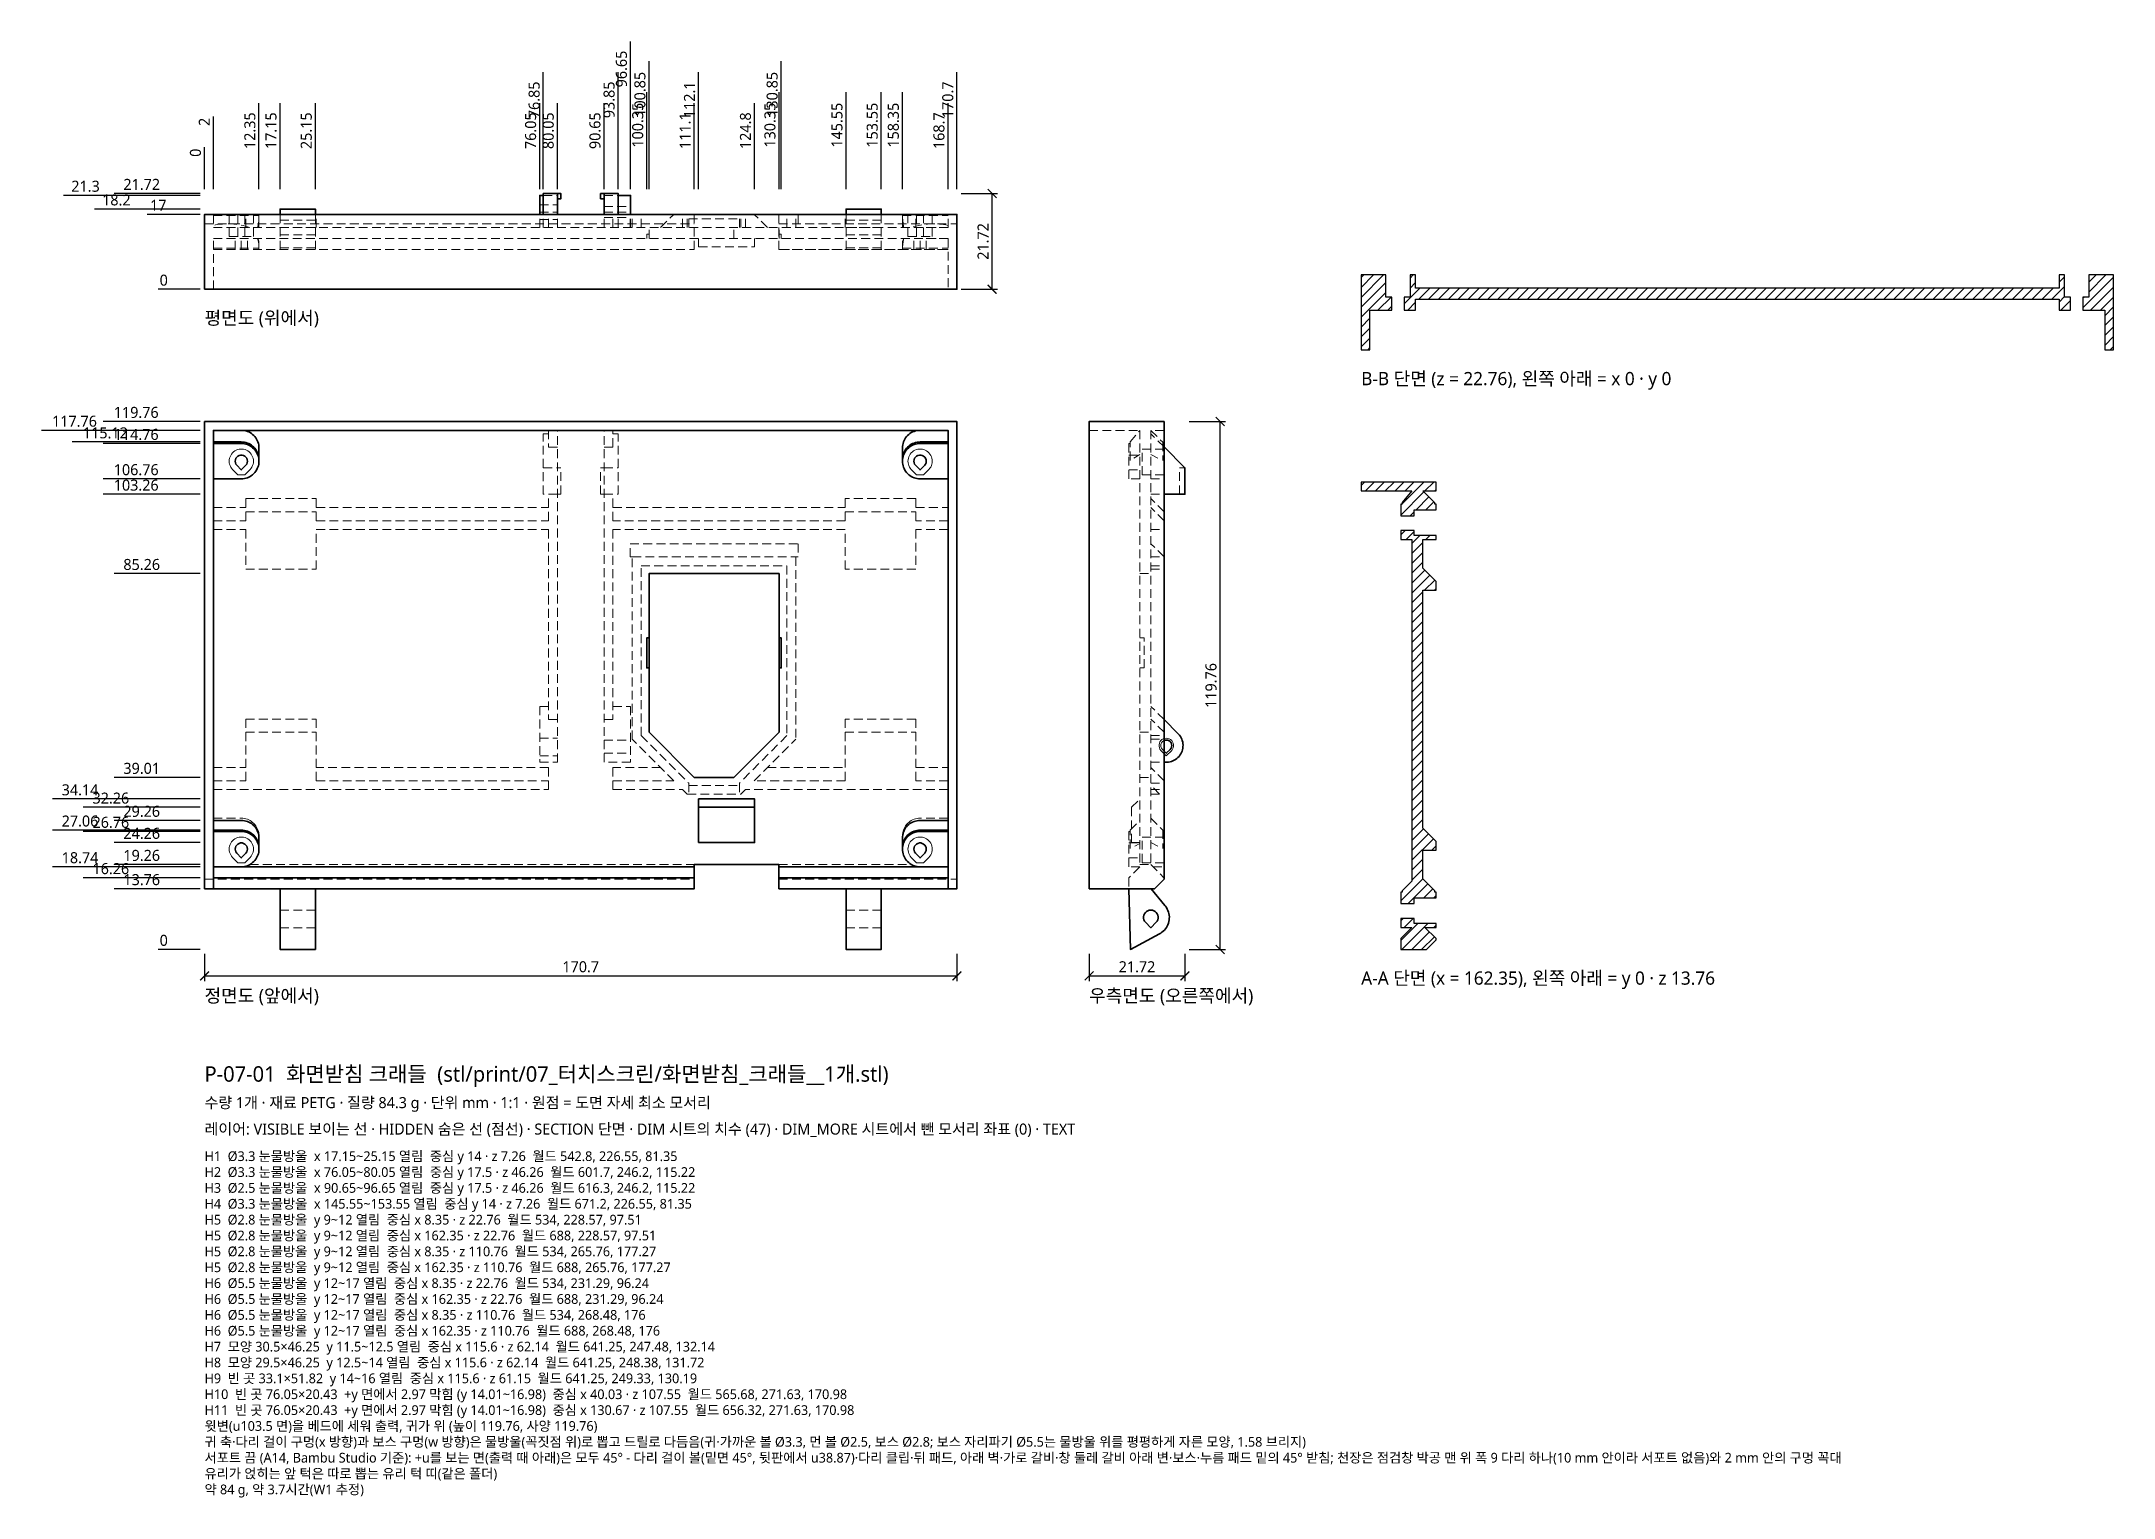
# Model space of a CAD drawing. Header units: millimetres. Extents: x -37 to 433, y -124 to 206.
import ezdxf

# ---------------------------------------------------------------- set-up
doc = ezdxf.new("R2010")
doc.units = ezdxf.units.MM
doc.linetypes.add('HIDDEN', pattern=[3, 2, -1])
for name, color, linetype, lineweight in [('DIM', 4, 'CONTINUOUS', 13), ('HIDDEN', 8, 'HIDDEN', 18), ('SECTION', 5, 'CONTINUOUS', 25), ('TEXT', 7, 'CONTINUOUS', 18), ('VISIBLE', 7, 'CONTINUOUS', 35)]:
    doc.layers.add(name, color=color, linetype=linetype, lineweight=lineweight)
doc.styles.add('KR', font='malgun.ttf')
doc.dimstyles.new('TOCCATA', dxfattribs={"dimtxt": 2.5, "dimasz": 2, "dimexe": 1.2, "dimexo": 1, "dimgap": 0.8, "dimtad": 1, "dimdsep": 46, "dimtxsty": 'KR', "dimblk": 'ARCHTICK', "dimcen": 2.5, "dimazin": 3, "dimtfac": 0.5, "dimtmove": 2, "dimatfit": 3})

# ---------------------------------------------------------------- blocks, each defined once
blk = doc.blocks.new('_ARCHTICK')
at = {"color": 0, "linetype": 'BYBLOCK', "const_width": 0.15}
blk.add_lwpolyline([(-0.5, -0.5), (0.5, 0.5)], dxfattribs=at)
blk = doc.blocks.new('*D15')
for p, q in [((96.65, 189.48), (96.65, 205.98)), ((96.65, 185.48), (96.65, 189.48)), ((96.65, 172.48), (96.65, 185.48))]:
    blk.add_line(p, q)
at = {"layer": 'Defpoints'}
for p in [(96.65, 193.48), (96.65, 171.48), (0, 149.76)]:
    blk.add_point(p, dxfattribs=at)
at = {"layer": 'DIM', "insert": (94.6, 199.73), "char_height": 2.5, "attachment_point": 5, "rotation": 90, "style": 'KR'}
blk.add_mtext('96.65', dxfattribs=at)
blk = doc.blocks.new('*D17')
for p, q in [((100.85, 182.48), (100.85, 201.48)), ((100.85, 178.48), (100.85, 182.48)), ((100.85, 172.48), (100.85, 178.48))]:
    blk.add_line(p, q)
at = {"layer": 'Defpoints'}
for p in [(100.85, 186.48), (100.85, 171.48), (0, 149.76)]:
    blk.add_point(p, dxfattribs=at)
at = {"layer": 'DIM', "insert": (98.8, 193.98), "char_height": 2.5, "attachment_point": 5, "rotation": 90, "style": 'KR'}
blk.add_mtext('100.85', dxfattribs=at)
blk = doc.blocks.new('*D19')
for p, q in [((112.1, 182.48), (112.1, 198.98)), ((112.1, 178.48), (112.1, 182.48)), ((112.1, 172.48), (112.1, 178.48))]:
    blk.add_line(p, q)
at = {"layer": 'Defpoints'}
for p in [(112.1, 186.48), (112.1, 171.48), (0, 149.76)]:
    blk.add_point(p, dxfattribs=at)
at = {"layer": 'DIM', "insert": (110.05, 192.73), "char_height": 2.5, "attachment_point": 5, "rotation": 90, "style": 'KR'}
blk.add_mtext('112.1', dxfattribs=at)
blk = doc.blocks.new('*D22')
for p, q in [((130.85, 182.48), (130.85, 201.48)), ((130.85, 178.48), (130.85, 182.48)), ((130.85, 172.48), (130.85, 178.48))]:
    blk.add_line(p, q)
at = {"layer": 'Defpoints'}
for p in [(130.85, 186.48), (130.85, 171.48), (0, 149.76)]:
    blk.add_point(p, dxfattribs=at)
at = {"layer": 'DIM', "insert": (128.8, 193.98), "char_height": 2.5, "attachment_point": 5, "rotation": 90, "style": 'KR'}
blk.add_mtext('130.85', dxfattribs=at)

msp = doc.modelspace()

# ---------------------------------------------------------------- hatches: boundary and pattern name
at = {"layer": 'SECTION'}
h = msp.add_hatch(dxfattribs=at)
h.set_pattern_fill('ANSI31', scale=0.5)
h.paths.add_polyline_path([(264.42, 145), (269.37, 145), (269.37, 148), (268.02, 148), (268.02, 153), (262.42, 153), (262.42, 136), (264.42, 136)])
h.paths.add_polyline_path([(274.77, 147.5), (420.77, 147.5), (420.77, 145), (423.37, 145), (423.37, 148), (422.02, 148), (422.02, 153), (420.77, 153), (420.77, 150), (274.77, 150), (274.77, 153), (273.52, 153), (273.52, 148), (272.17, 148), (272.17, 145), (274.77, 145)])
h.paths.add_polyline_path([(433.12, 153), (427.52, 153), (427.52, 148), (426.17, 148), (426.17, 145), (431.12, 145), (431.12, 136), (433.12, 136)])
h = msp.add_hatch(dxfattribs=at)
h.set_pattern_fill('ANSI31', scale=0.5)
h.paths.add_polyline_path([(274.42, 99.745), (279.42, 99.745), (279.42, 101), (279.12, 101), (279.12, 101.301), (276.43, 104), (279.42, 104), (279.42, 106), (262.42, 106), (262.42, 104), (273.912, 104), (271.72, 101.361), (271.72, 101), (271.42, 101), (271.42, 98.39), (274.42, 98.39)])
h.paths.add_polyline_path([(274.42, 11.745), (279.42, 11.745), (279.42, 13), (279.12, 13), (279.12, 13.3), (276.42, 16), (276.42, 22.5), (279.42, 22.5), (279.42, 24.5), (276.42, 27.49), (276.42, 81.5), (279.42, 81.5), (279.42, 83.5), (276.42, 86.49), (276.42, 93), (279.42, 93), (279.42, 93.9), (274.42, 93.9), (274.42, 95.02), (271.42, 95.02), (271.42, 93), (273.92, 93), (273.92, 15.5), (271.72, 13.3), (271.72, 13), (271.42, 13), (271.42, 10.39), (274.42, 10.39)])
h.paths.add_polyline_path([(279.42, 2.19), (279.42, 2.5), (279.4, 2.5), (276.9, 5), (279.42, 5), (279.42, 5.9), (274.42, 5.9), (274.42, 7.02), (271.42, 7.02), (271.42, 5), (273.92, 5), (273.92, 4.98), (271.44, 2.5), (271.42, 2.5), (271.42, 0), (277.23, 0)])

# ---------------------------------------------------------------- linework, layer by layer
at = {"layer": 'HIDDEN'}
for points in [[(76.845, 171.059), (80.05, 171.059)], [(90.65, 171.059), (93.847, 171.059)], [(0, 164.57), (111.1, 164.57)], [(2, 166.76), (2, 163.76), (168.7, 163.76), (168.7, 166.76)], [(2, 158.76), (111.1, 158.76), (111.1, 166.76)], [(2, 166.74), (168.7, 166.74)], [(2, 166.46), (12.35, 166.46)], [(5.6, 166.76), (5.6, 161.76), (11.1, 161.76), (11.1, 166.76)], [(7.561, 161.76), (7.561, 166.76)], [(9.139, 161.76), (9.139, 166.76)], [(9.35, 163.76), (9.35, 166.76)], [(12.335, 166.055), (12.289, 165.365), (12.214, 164.686), (12.109, 164.023), (12.056, 163.76), (12.109, 164.014), (12.214, 164.679), (12.289, 165.361), (12.335, 166.053), (12.343, 166.45)], [(12.343, 166.45), (12.343, 166.46)], [(12.35, 163.76), (12.35, 166.76)], [(17.15, 158.761), (17.15, 166.75)], [(17.15, 165.401), (25.15, 165.401)], [(25.15, 158.761), (25.15, 166.75)], [(25.35, 163.76), (25.35, 166.76)], [(76.05, 168.901), (80.05, 168.901)], [(76.05, 167.26), (80.05, 167.26)], [(76.05, 163.76), (76.05, 166.752)], [(76.05, 165.619), (80.05, 165.619)], [(76.85, 163.76), (76.85, 166.757)], [(78.05, 163.76), (78.05, 166.76)], [(80.05, 163.76), (80.05, 166.752)], [(90.65, 168.51), (96.65, 168.51)], [(90.65, 167.26), (96.65, 167.26)], [(90.65, 163.76), (90.65, 166.752)], [(90.65, 166.01), (96.65, 166.01)], [(92.65, 163.76), (92.65, 166.76)], [(93.85, 163.76), (93.85, 166.757)], [(96.55, 163.76), (96.55, 166.75), (97.05, 166.75)], [(96.65, 163.76), (96.65, 166.752)], [(97.05, 163.76), (97.05, 166.76)], [(99.05, 163.76), (99.05, 166.76)], [(103.486, 163.76), (106.476, 166.76)], [(108.476, 163.76), (108.476, 166.76)], [(109.526, 163.76), (109.526, 166.76)], [(109.854, 163.76), (109.854, 166.76)], [(109.854, 165.76), (121.346, 165.76)], [(121.346, 163.76), (121.346, 166.76)], [(121.674, 163.76), (121.674, 166.76)], [(122.724, 163.76), (122.724, 166.76)], [(127.714, 163.76), (124.724, 166.76)], [(168.7, 158.76), (130.3, 158.76), (130.3, 166.76)], [(130.3, 164.57), (170.7, 164.57)], [(132.15, 163.76), (132.15, 166.76)], [(134.15, 163.76), (134.15, 166.76)], [(134.15, 166.75), (134.65, 166.75), (134.65, 163.76)], [(145.35, 163.76), (145.35, 166.76)], [(145.55, 158.761), (145.55, 166.75)], [(145.55, 165.401), (153.55, 165.401)], [(153.55, 158.761), (153.55, 166.75)], [(158.35, 163.76), (158.35, 166.76)], [(158.35, 166.46), (168.7, 166.46)], [(158.365, 166.048), (158.356, 166.457)], [(158.357, 166.45), (158.357, 166.46)], [(158.411, 165.365), (158.365, 166.055)], [(158.411, 165.361), (158.365, 166.053)], [(158.489, 164.657), (158.408, 165.39)], [(158.486, 164.679), (158.591, 164.014), (158.646, 163.76), (158.591, 164.023), (158.486, 164.686)], [(159.6, 166.76), (159.6, 161.76), (165.1, 161.76), (165.1, 166.76)], [(161.35, 163.76), (161.35, 166.76)], [(161.561, 161.76), (161.561, 166.76)], [(163.139, 161.76), (163.139, 166.76)], [(2, 163.77), (8.35, 163.77), (8.579, 163.76)], [(2, 149.76), (2, 161.26), (168.7, 161.26), (168.7, 149.76)], [(2, 161.252), (8.35, 161.252), (8.579, 161.26)], [(6.95, 158.76), (6.95, 161.76)], [(8.35, 158.76), (8.35, 161.76)], [(9.75, 158.76), (9.75, 161.76)], [(12.055, 161.26), (12.109, 161.043), (12.214, 160.49), (12.289, 159.924), (12.335, 159.349), (12.343, 159.07)], [(12.148, 161.26), (12.214, 160.841), (12.289, 160.159), (12.335, 159.467), (12.343, 159.07)], [(12.35, 158.76), (12.35, 161.26)], [(17.15, 163.802), (25.15, 163.802)], [(17.15, 162.119), (25.15, 162.119)], [(100.35, 161.26), (100.35, 162.26), (100.85, 162.26)], [(100.85, 161.26), (100.85, 163.76)], [(112.1, 161.26), (112.1, 159.36), (124.8, 159.36), (124.8, 161.26)], [(120.1, 161.26), (120.1, 163.76)], [(130.35, 161.26), (130.35, 163.76)], [(130.35, 162.26), (130.85, 162.26), (130.85, 161.26)], [(145.55, 163.802), (153.55, 163.802)], [(145.55, 162.119), (153.55, 162.119)], [(158.35, 158.76), (158.35, 161.26)], [(158.357, 159.07), (158.365, 159.467), (158.411, 160.159), (158.486, 160.841), (158.552, 161.26)], [(158.357, 159.07), (158.365, 159.349), (158.411, 159.924), (158.486, 160.49), (158.591, 161.043), (158.645, 161.26)], [(160.95, 158.76), (160.95, 161.76)], [(168.7, 163.77), (162.35, 163.77), (162.121, 163.76)], [(168.7, 161.252), (162.35, 161.252), (162.121, 161.26)], [(162.35, 158.76), (162.35, 161.76)], [(163.75, 158.76), (163.75, 161.76)], [(2, 159.06), (12.35, 159.06)], [(2, 158.78), (111.1, 158.78)], [(12.343, 159.07), (12.343, 159.06)], [(17.15, 159.14), (25.15, 159.14)], [(112.1, 159.38), (124.8, 159.38)], [(130.3, 158.78), (168.7, 158.78)], [(145.55, 159.14), (153.55, 159.14)], [(158.35, 159.06), (168.7, 159.06)], [(158.357, 159.06), (158.357, 159.07)], [(8.627, 117.758), (8.579, 117.76)], [(78.05, 55.134), (76.05, 55.134), (76.05, 42.46), (80.05, 42.46), (80.05, 117.76)], [(78.05, 117.76), (78.05, 113.974), (80.05, 113.974)], [(92.65, 55.134), (96.65, 55.134), (96.65, 42.46), (90.65, 42.46), (90.65, 117.76)], [(90.65, 113.974), (92.65, 113.974), (92.65, 117.76)], [(162.073, 117.758), (162.121, 117.76)], [(200.7, 117.76), (212.2, 117.76), (212.2, 18.74), (209.72, 16.26), (209.7, 16.26), (209.7, 13.76)], [(210, 110.941), (210, 115.121), (212.192, 117.76)], [(217.7, 117.76), (214.7, 117.76), (214.7, 19.24), (217.68, 16.26), (217.7, 16.26)], [(214.71, 117.76), (217.4, 115.061), (217.4, 110.91)], [(2, 115.061), (8.35, 115.061), (8.699, 115.046), (9.045, 115), (9.385, 114.925), (9.718, 114.82), (10.04, 114.686), (10.35, 114.525), (10.644, 114.338), (10.921, 114.125), (11.178, 113.889), (11.414, 113.632), (11.627, 113.355), (11.814, 113.061), (11.975, 112.751), (12.109, 112.429), (12.214, 112.096), (12.289, 111.756), (12.335, 111.41)], [(5.622, 110.415), (5.6, 110.76), (5.622, 111.105), (5.686, 111.444), (5.793, 111.772), (5.94, 112.085), (6.125, 112.376), (6.345, 112.643), (6.597, 112.879), (6.876, 113.082), (7.179, 113.248), (7.5, 113.375), (7.835, 113.461), (8.177, 113.505), (8.523, 113.505), (8.865, 113.461), (9.2, 113.375), (9.521, 113.248), (9.824, 113.082), (10.103, 112.879), (10.355, 112.643), (10.575, 112.376), (10.76, 112.085), (10.907, 111.772), (11.014, 111.444), (11.078, 111.105), (11.1, 110.76), (11.078, 110.415), (11.014, 110.076), (10.907, 109.748), (10.76, 109.435), (10.575, 109.144), (10.355, 108.877), (9.139, 107.66), (7.561, 107.66), (6.345, 108.877), (6.125, 109.144), (5.94, 109.435), (5.793, 109.748), (5.686, 110.076), (5.622, 110.415)], [(12.214, 112.725), (12.289, 113.065)], [(12.214, 112.725), (12.289, 113.065)], [(12.289, 113.065), (12.335, 113.411)], [(12.335, 114.119), (12.35, 113.76), (12.345, 110.941)], [(12.335, 113.409), (12.346, 113.657)], [(80.05, 103.26), (76.85, 103.26), (76.85, 116.97), (78.05, 116.97)], [(90.65, 103.26), (93.85, 103.26), (93.85, 116.97), (92.65, 116.97)], [(158.35, 113.76), (158.365, 114.119)], [(158.365, 113.409), (158.354, 113.657)], [(168.7, 115.061), (162.35, 115.061), (162.001, 115.046), (161.655, 115), (161.315, 114.925), (160.982, 114.82), (160.66, 114.686), (160.35, 114.525), (160.056, 114.338), (159.779, 114.125), (159.522, 113.889), (159.286, 113.632), (159.073, 113.355), (158.886, 113.061), (158.725, 112.751), (158.591, 112.429), (158.486, 112.096), (158.411, 111.756), (158.365, 111.41)], [(158.365, 113.411), (158.411, 113.065), (158.486, 112.725), (158.592, 112.39)], [(161.561, 107.66), (163.139, 107.66), (164.355, 108.877), (164.575, 109.144), (164.76, 109.435), (164.907, 109.748), (165.014, 110.076), (165.078, 110.415), (165.1, 110.76), (165.078, 111.105), (165.014, 111.444), (164.907, 111.772), (164.76, 112.085), (164.575, 112.376), (164.355, 112.643), (164.103, 112.879), (163.824, 113.082), (163.521, 113.248), (163.2, 113.375), (162.865, 113.461), (162.523, 113.505), (162.177, 113.505), (161.835, 113.461), (161.5, 113.375), (161.179, 113.248), (160.876, 113.082), (160.597, 112.879), (160.345, 112.643), (160.125, 112.376), (159.94, 112.085), (159.793, 111.772), (159.686, 111.444), (159.622, 111.105), (159.6, 110.76), (159.622, 110.415), (159.686, 110.076), (159.793, 109.748), (159.94, 109.435), (160.125, 109.144), (160.345, 108.877), (161.561, 107.66)], [(212.2, 106.76), (209.7, 106.76), (209.7, 114.76), (210, 114.76)], [(217.7, 107.66), (212.7, 107.66), (212.7, 113.505), (217.7, 113.505)], [(217.69, 113.984), (214.7, 116.97)], [(217.4, 114.76), (217.7, 114.76)], [(12.109, 112.392), (12.055, 112.259), (12.109, 112.39), (12.214, 112.725)], [(12.347, 111.121), (12.35, 111.061), (12.35, 111.121)], [(76.85, 109.26), (80.05, 109.26)], [(80.05, 103.27), (80.85, 103.27), (80.85, 109.25), (80.05, 109.25)], [(90.65, 103.27), (89.85, 103.27), (89.85, 109.25), (90.65, 109.25)], [(90.65, 109.26), (93.85, 109.26)], [(158.35, 111.061), (158.353, 111.121), (158.35, 111.061)], [(158.357, 110.91), (158.355, 110.94)], [(158.646, 112.258), (158.59, 112.393)], [(209.7, 112.15), (212.7, 112.15)], [(209.7, 108.78), (212.7, 108.78)], [(210.864, 111.455), (212.2, 112.259)], [(216.306, 111.455), (214.699, 112.26)], [(221.22, 103.27), (221.22, 109.25), (222.41, 109.25), (222.41, 103.27), (221.22, 103.27)], [(214.7, 106.76), (217.7, 106.76)], [(2, 97.26), (9.35, 97.26), (9.35, 102.26), (25.35, 102.26), (25.35, 97.26), (78.05, 97.26), (78.05, 103.26)], [(2, 100.25), (9.35, 100.25)], [(9.35, 99.26), (25.35, 99.26)], [(25.35, 100.25), (78.05, 100.25)], [(168.7, 97.26), (161.35, 97.26), (161.35, 102.26), (145.35, 102.26), (145.35, 97.26), (92.65, 97.26), (92.65, 103.26)], [(92.65, 100.25), (145.35, 100.25)], [(145.35, 99.26), (161.35, 99.26)], [(161.35, 100.25), (168.7, 100.25)], [(214.7, 103.26), (217.7, 103.26)], [(217.7, 99.26), (214.7, 102.26)], [(217.7, 97.26), (214.7, 100.25)], [(2, 95.26), (9.35, 95.26), (9.35, 86.26), (25.35, 86.26), (25.35, 95.26), (78.05, 95.26), (78.05, 52.134), (80.05, 52.134)], [(168.7, 95.26), (161.35, 95.26), (161.35, 86.26), (145.35, 86.26), (145.35, 95.26), (92.65, 95.26), (92.65, 52.134), (90.65, 52.134)], [(214.7, 95.26), (217.7, 95.26)], [(97.05, 89.05), (96.55, 89.05), (96.55, 92.04), (134.65, 92.04), (134.65, 89.05), (134.15, 89.05)], [(217.69, 89.05), (214.7, 92.04)], [(92.65, 38.26), (106.476, 38.26), (97.05, 47.686), (97.05, 89.06), (134.15, 89.06), (134.15, 47.686)], [(99.05, 48.514), (99.05, 87.06), (132.15, 87.06), (132.15, 48.514), (121.346, 37.71), (121.346, 35.21)], [(212.2, 85.26), (214.7, 85.26)], [(214.7, 89.05), (217.69, 89.05), (217.68, 89.06), (217.7, 89.06)], [(214.7, 87.06), (217.7, 87.06)], [(214.7, 86.26), (217.7, 86.26)], [(212.2, 63.86), (213.2, 63.86), (213.2, 70.66), (212.2, 70.66)], [(2, 38.26), (9.35, 38.26), (9.35, 52.26), (25.35, 52.26), (25.35, 38.26), (78.05, 38.26)], [(168.7, 38.26), (161.35, 38.26), (161.35, 52.26), (145.35, 52.26), (145.35, 38.26), (124.724, 38.26), (134.15, 47.686)], [(217.697, 52.137), (214.7, 55.134)], [(217.7, 49.26), (214.7, 52.26)], [(9.35, 49.26), (25.35, 49.26)], [(76.05, 47.91), (80.05, 47.91)], [(90.65, 47.51), (96.65, 47.51)], [(99.05, 48.514), (109.854, 37.71), (109.854, 35.21)], [(145.35, 49.26), (161.35, 49.26)], [(212.2, 49.26), (214.7, 49.26)], [(214.7, 48.514), (217.7, 48.514)], [(214.7, 47.686), (217.7, 47.686)], [(216.559, 46.088), (216.559, 46.432), (216.631, 46.77), (216.771, 47.085), (216.974, 47.364), (217.23, 47.595), (217.529, 47.767), (217.857, 47.874), (218.2, 47.91), (218.543, 47.874), (218.871, 47.767), (219.17, 47.595), (219.426, 47.364), (219.629, 47.085), (219.769, 46.77), (219.841, 46.432), (219.841, 46.088), (219.769, 45.75), (219.629, 45.435), (219.426, 45.156), (218.2, 43.927), (216.974, 45.156), (216.771, 45.435), (216.631, 45.75), (216.559, 46.088)], [(216.95, 46.26), (216.993, 46.584), (217.117, 46.885), (217.316, 47.144), (217.575, 47.343), (217.696, 47.393)], [(76.05, 43.927), (80.05, 43.927)], [(90.65, 44.492), (96.65, 44.492)], [(214.7, 42.46), (217.692, 42.463)], [(216.95, 46.26), (216.993, 45.936), (217.117, 45.635), (217.316, 45.376), (217.698, 44.994)], [(2, 36.26), (78.05, 36.26), (78.05, 41.25), (25.35, 41.25)], [(2, 41.25), (9.35, 41.25)], [(103.486, 41.25), (92.65, 41.25), (92.65, 36.26), (108.476, 36.26), (109.526, 35.21)], [(127.714, 41.25), (145.35, 41.25)], [(161.35, 41.25), (168.7, 41.25)], [(212.2, 39.01), (214.7, 39.01)], [(217.7, 38.26), (214.7, 41.25)], [(214.7, 37.71), (217.7, 37.71)], [(109.526, 35.21), (121.674, 35.21)], [(109.854, 37.21), (121.346, 37.21)], [(168.7, 36.26), (122.724, 36.26), (121.674, 35.21)], [(212.2, 24.26), (210.3, 24.26), (210.3, 32.26), (210.32, 32.26), (212.2, 34.14)], [(216.7, 35.21), (214.7, 37.21)], [(214.7, 36.26), (217.7, 36.26)], [(214.7, 35.21), (217.7, 35.21)], [(2, 29.76), (8.35, 29.76), (8.699, 29.745), (9.045, 29.699), (9.385, 29.624), (9.718, 29.519), (10.04, 29.385), (10.35, 29.224), (10.644, 29.037), (10.921, 28.824), (11.178, 28.588), (11.414, 28.331), (11.627, 28.054), (11.814, 27.76), (11.975, 27.45), (12.109, 27.128), (12.214, 26.795), (12.289, 26.455), (12.335, 26.109), (12.35, 25.75)], [(168.7, 29.76), (162.35, 29.76), (162.001, 29.745), (161.655, 29.699), (161.315, 29.624), (160.982, 29.519), (160.66, 29.385), (160.35, 29.224), (160.056, 29.037), (159.779, 28.824), (159.522, 28.588), (159.286, 28.331), (159.073, 28.054), (158.886, 27.76), (158.725, 27.45), (158.591, 27.128), (158.486, 26.795), (158.411, 26.455), (158.365, 26.109), (158.35, 25.75)], [(210, 22.91), (210, 27.06), (212.2, 29.26)], [(214.7, 29.76), (217.4, 27.06), (217.4, 22.91)], [(5.622, 22.415), (5.6, 22.76), (5.622, 23.105), (5.686, 23.444), (5.793, 23.772), (5.94, 24.085), (6.125, 24.376), (6.345, 24.643), (6.597, 24.879), (6.876, 25.082), (7.179, 25.248), (7.5, 25.375), (7.835, 25.461), (8.177, 25.505), (8.523, 25.505), (8.865, 25.461), (9.2, 25.375), (9.521, 25.248), (9.824, 25.082), (10.103, 24.879), (10.355, 24.643), (10.575, 24.376), (10.76, 24.085), (10.907, 23.772), (11.014, 23.444), (11.078, 23.105), (11.1, 22.76), (11.078, 22.415), (11.014, 22.076), (10.907, 21.748), (10.76, 21.435), (10.575, 21.144), (10.355, 20.877), (9.139, 19.66), (7.561, 19.66), (6.345, 20.877), (6.125, 21.144), (5.94, 21.435), (5.793, 21.748), (5.686, 22.076), (5.622, 22.415)], [(12.056, 24.255), (12.109, 24.382), (12.214, 24.715), (12.289, 25.055), (12.335, 25.401), (12.35, 25.75)], [(12.148, 24.005), (12.214, 24.215), (12.289, 24.555), (12.335, 24.901), (12.346, 25.149)], [(12.35, 25.75), (12.343, 22.91)], [(12.35, 25.75), (12.35, 25.25)], [(158.35, 25.25), (158.35, 25.75), (158.365, 25.401), (158.411, 25.055), (158.486, 24.715), (158.591, 24.382), (158.644, 24.255)], [(158.354, 25.149), (158.365, 24.901), (158.411, 24.555), (158.486, 24.215), (158.552, 24.005)], [(161.561, 19.66), (163.139, 19.66), (164.355, 20.877), (164.575, 21.144), (164.76, 21.435), (164.907, 21.748), (165.014, 22.076), (165.078, 22.415), (165.1, 22.76), (165.078, 23.105), (165.014, 23.444), (164.907, 23.772), (164.76, 24.085), (164.575, 24.376), (164.355, 24.643), (164.103, 24.879), (163.824, 25.082), (163.521, 25.248), (163.2, 25.375), (162.865, 25.461), (162.523, 25.505), (162.177, 25.505), (161.835, 25.461), (161.5, 25.375), (161.179, 25.248), (160.876, 25.082), (160.597, 24.879), (160.345, 24.643), (160.125, 24.376), (159.94, 24.085), (159.793, 23.772), (159.686, 23.444), (159.622, 23.105), (159.6, 22.76), (159.622, 22.415), (159.686, 22.076), (159.793, 21.748), (159.94, 21.435), (160.125, 21.144), (160.345, 20.877), (161.561, 19.66)], [(212.2, 18.76), (209.7, 18.76), (209.7, 26.76), (210, 26.76)], [(209.7, 24.15), (212.7, 24.15)], [(211.099, 23.455), (212.2, 24.005)], [(217.7, 19.66), (212.7, 19.66), (212.7, 25.505), (217.7, 25.505)], [(216.301, 23.455), (214.7, 24.255)], [(217.4, 26.76), (217.7, 26.76)], [(10.243, 19.24), (111.1, 19.24)], [(130.3, 19.24), (160.457, 19.24)], [(209.7, 20.78), (212.7, 20.78)], [(212.2, 19.26), (214.7, 19.26)], [(0, 15.95), (111.1, 15.95)], [(130.3, 15.95), (170.7, 15.95)], [(215.18, 18.76), (217.7, 18.76)], [(17.15, 8.91), (25.15, 8.91)], [(17.15, 4.927), (25.15, 4.927)], [(145.55, 8.91), (153.55, 8.91)], [(145.55, 4.927), (153.55, 4.927)]]:
    msp.add_lwpolyline(points, dxfattribs=at)
for centre, start, end in [((5.353, 149.543), 71.01998, 102.85062), ((165.347, 149.543), 77.14937, 108.98003)]:
    msp.add_arc(centre, 15.068, start, end, dxfattribs=at)
at = {"layer": 'SECTION'}
for points in [[(264.42, 145), (269.37, 145), (269.37, 148), (268.02, 148), (268.02, 153), (262.42, 153), (262.42, 136), (264.42, 136)], [(274.77, 147.5), (420.77, 147.5), (420.77, 145), (423.37, 145), (423.37, 148), (422.02, 148), (422.02, 153), (420.77, 153), (420.77, 150), (274.77, 150), (274.77, 153), (273.52, 153), (273.52, 148), (272.17, 148), (272.17, 145), (274.77, 145)], [(433.12, 153), (427.52, 153), (427.52, 148), (426.17, 148), (426.17, 145), (431.12, 145), (431.12, 136), (433.12, 136)], [(274.42, 99.745), (279.42, 99.745), (279.42, 101), (279.12, 101), (279.12, 101.301), (276.43, 104), (279.42, 104), (279.42, 106), (262.42, 106), (262.42, 104), (273.912, 104), (271.72, 101.361), (271.72, 101), (271.42, 101), (271.42, 98.39), (274.42, 98.39)], [(274.42, 11.745), (279.42, 11.745), (279.42, 13), (279.12, 13), (279.12, 13.3), (276.42, 16), (276.42, 22.5), (279.42, 22.5), (279.42, 24.5), (276.42, 27.49), (276.42, 81.5), (279.42, 81.5), (279.42, 83.5), (276.42, 86.49), (276.42, 93), (279.42, 93), (279.42, 93.9), (274.42, 93.9), (274.42, 95.02), (271.42, 95.02), (271.42, 93), (273.92, 93), (273.92, 15.5), (271.72, 13.3), (271.72, 13), (271.42, 13), (271.42, 10.39), (274.42, 10.39)], [(279.42, 2.19), (279.42, 2.5), (279.4, 2.5), (276.9, 5), (279.42, 5), (279.42, 5.9), (274.42, 5.9), (274.42, 7.02), (271.42, 7.02), (271.42, 5), (273.92, 5), (273.92, 4.98), (271.44, 2.5), (271.42, 2.5), (271.42, 0), (277.23, 0)]]:
    msp.add_lwpolyline(points, close=True, dxfattribs=at)
at = {"layer": 'VISIBLE'}
for points in [[(76.05, 166.752), (76.05, 171.059), (76.845, 171.059)], [(76.85, 166.757), (76.85, 171.48), (80.05, 171.48), (80.05, 166.752)], [(80.05, 170.28), (80.85, 170.28), (80.85, 171.47), (80.05, 171.47)], [(90.65, 170.28), (89.85, 170.28), (89.85, 171.47), (90.65, 171.47)], [(90.65, 166.752), (90.65, 171.48), (93.85, 171.48), (93.85, 166.757)], [(93.847, 171.059), (96.65, 171.059), (96.65, 166.752)], [(0, 149.76), (0, 166.76), (170.7, 166.76), (170.7, 149.76), (0, 149.76)], [(17.15, 166.75), (17.15, 167.96), (25.15, 167.96), (25.15, 166.75)], [(145.55, 166.75), (145.55, 167.96), (153.55, 167.96), (153.55, 166.75)], [(0, 13.76), (0, 119.76), (170.7, 119.76), (170.7, 13.76), (130.3, 13.76), (130.3, 19.26), (111.1, 19.26), (111.1, 13.76), (0, 13.76)], [(2, 13.76), (2, 117.76), (168.7, 117.76), (168.7, 13.76)], [(8.627, 117.758), (8.699, 117.755), (9.045, 117.709), (9.385, 117.634), (9.718, 117.529), (10.04, 117.395), (10.35, 117.234), (10.644, 117.047), (10.921, 116.834), (11.178, 116.598), (11.414, 116.341), (11.627, 116.064), (11.814, 115.77), (11.975, 115.46), (12.109, 115.138), (12.214, 114.805), (12.289, 114.465), (12.335, 114.119), (12.35, 113.77), (12.35, 111.121)], [(158.35, 111.121), (158.35, 113.77), (158.365, 114.119), (158.411, 114.465), (158.486, 114.805), (158.591, 115.138), (158.725, 115.46), (158.886, 115.77), (159.073, 116.064), (159.286, 116.341), (159.522, 116.598), (159.779, 116.834), (160.056, 117.047), (160.35, 117.234), (160.66, 117.395), (160.982, 117.529), (161.315, 117.634), (161.655, 117.709), (162.001, 117.755), (162.073, 117.758)], [(200.7, 13.76), (200.7, 119.76), (217.7, 119.76), (217.7, 15.95), (215.51, 13.76), (200.7, 13.76)], [(2, 115.121), (8.35, 115.121), (8.699, 115.106), (9.045, 115.06), (9.385, 114.985), (9.718, 114.88), (10.04, 114.746), (10.35, 114.585), (10.644, 114.398), (10.921, 114.185), (11.178, 113.95), (11.414, 113.692), (11.627, 113.416), (11.814, 113.121), (11.975, 112.812), (12.109, 112.489), (12.214, 112.156), (12.289, 111.816), (12.335, 111.47), (12.35, 111.121)], [(2, 106.76), (8.35, 106.76), (8.699, 106.775), (9.045, 106.821), (9.385, 106.896), (9.718, 107.001), (10.04, 107.135), (10.35, 107.296), (10.644, 107.483), (10.921, 107.696), (11.178, 107.932), (11.414, 108.189), (11.627, 108.466), (11.814, 108.76), (11.975, 109.07), (12.109, 109.392), (12.214, 109.725), (12.289, 110.065), (12.335, 110.411), (12.35, 110.76), (12.335, 111.109), (12.289, 111.455), (12.214, 111.795), (12.109, 112.128), (11.975, 112.45), (11.814, 112.76), (11.627, 113.054), (11.414, 113.331), (11.178, 113.588), (10.921, 113.824), (10.644, 114.037), (10.35, 114.224), (10.04, 114.385), (9.718, 114.519), (9.385, 114.624), (9.045, 114.699), (8.699, 114.745), (8.35, 114.76), (2, 114.76)], [(12.346, 113.657), (12.35, 113.758)], [(168.7, 115.121), (162.35, 115.121), (162.001, 115.106), (161.655, 115.06), (161.315, 114.985), (160.982, 114.88), (160.66, 114.746), (160.35, 114.585), (160.056, 114.398), (159.779, 114.185), (159.522, 113.95), (159.286, 113.692), (159.073, 113.416), (158.886, 113.121), (158.725, 112.812), (158.591, 112.489), (158.486, 112.156), (158.411, 111.816), (158.365, 111.47), (158.35, 111.121)], [(158.354, 113.657), (158.35, 113.758)], [(168.7, 114.76), (162.35, 114.76), (162.001, 114.745), (161.655, 114.699), (161.315, 114.624), (160.982, 114.519), (160.66, 114.385), (160.35, 114.224), (160.056, 114.037), (159.779, 113.824), (159.522, 113.588), (159.286, 113.331), (159.073, 113.054), (158.886, 112.76), (158.725, 112.45), (158.591, 112.128), (158.486, 111.795), (158.411, 111.455), (158.365, 111.109)], [(217.697, 103.26), (222.42, 103.26), (222.42, 109.26), (217.69, 113.984)], [(6.991, 110.425), (6.95, 110.76), (6.991, 111.095), (7.11, 111.411), (7.302, 111.688), (7.555, 111.912), (7.854, 112.069), (8.181, 112.15), (8.519, 112.15), (8.846, 112.069), (9.145, 111.912), (9.398, 111.688), (9.59, 111.411), (9.709, 111.095), (9.75, 110.76), (9.709, 110.425), (9.59, 110.109), (9.398, 109.832), (8.35, 108.78), (7.302, 109.832), (7.11, 110.109), (6.991, 110.425)], [(12.35, 111.121), (12.342, 110.941)], [(158.358, 110.941), (158.35, 111.121)], [(158.35, 110.76), (158.365, 111.109)], [(158.35, 110.76), (158.358, 110.941)], [(168.7, 106.76), (162.35, 106.76), (162.001, 106.775), (161.655, 106.821), (161.315, 106.896), (160.982, 107.001), (160.66, 107.135), (160.35, 107.296), (160.056, 107.483), (159.779, 107.696), (159.522, 107.932), (159.286, 108.189), (159.073, 108.466), (158.886, 108.76), (158.725, 109.07), (158.591, 109.392), (158.486, 109.725), (158.411, 110.065), (158.365, 110.411), (158.35, 110.76)], [(158.358, 110.941), (158.365, 111.109)], [(162.181, 112.15), (162.519, 112.15), (162.846, 112.069), (163.145, 111.912), (163.398, 111.688), (163.59, 111.411), (163.709, 111.095), (163.75, 110.76), (163.709, 110.425), (163.59, 110.109), (163.398, 109.832), (162.35, 108.78), (161.302, 109.832), (161.11, 110.109), (160.991, 110.425), (160.95, 110.76), (160.991, 111.095), (161.11, 111.411), (161.302, 111.688), (161.555, 111.912), (161.854, 112.069), (162.181, 112.15)], [(100.85, 49.26), (100.85, 85.26), (130.35, 85.26), (130.35, 49.26), (120.1, 39.01), (111.1, 39.01), (100.85, 49.26)], [(100.85, 63.86), (100.35, 63.86), (100.35, 70.66), (100.85, 70.66)], [(130.35, 63.86), (130.85, 63.86), (130.85, 70.66), (130.35, 70.66)], [(217.692, 42.463), (218.373, 42.464), (218.717, 42.495), (219.058, 42.558), (219.391, 42.651), (219.714, 42.775), (220.025, 42.927), (220.32, 43.106), (220.598, 43.312), (220.856, 43.543), (221.092, 43.795), (221.304, 44.069), (221.491, 44.36), (221.65, 44.667), (221.781, 44.987), (221.881, 45.318), (221.952, 45.657), (221.991, 46.001), (221.999, 46.347), (221.975, 46.692), (221.921, 47.033), (221.835, 47.368), (221.719, 47.694), (221.574, 48.008), (221.401, 48.308), (221.202, 48.59), (220.977, 48.854), (220.887, 48.947), (217.697, 52.137)], [(217.698, 44.994), (218.2, 44.492), (219.084, 45.376), (219.283, 45.635), (219.407, 45.936), (219.45, 46.26), (219.407, 46.584), (219.283, 46.885), (219.084, 47.144), (218.825, 47.343), (218.524, 47.467), (218.2, 47.51), (217.876, 47.467), (217.696, 47.393)], [(112.1, 24.26), (112.1, 34.14), (124.8, 34.14), (124.8, 24.26), (112.1, 24.26)], [(2, 29.26), (8.35, 29.26), (8.699, 29.245), (9.045, 29.199), (9.385, 29.124), (9.718, 29.019), (10.04, 28.885), (10.35, 28.724), (10.644, 28.537), (10.921, 28.324), (11.178, 28.088), (11.414, 27.831), (11.627, 27.554), (11.814, 27.26), (11.975, 26.95), (12.109, 26.628), (12.214, 26.295), (12.289, 25.955), (12.335, 25.609), (12.35, 25.25)], [(112.1, 32.26), (124.8, 32.26)], [(168.7, 29.26), (162.35, 29.26), (162.001, 29.245), (161.655, 29.199), (161.315, 29.124), (160.982, 29.019), (160.66, 28.885), (160.35, 28.724), (160.056, 28.537), (159.779, 28.324), (159.522, 28.088), (159.286, 27.831), (159.073, 27.554), (158.886, 27.26), (158.725, 26.95), (158.591, 26.628), (158.486, 26.295), (158.411, 25.955), (158.365, 25.609), (158.35, 25.25)], [(2, 27.06), (8.35, 27.06), (8.699, 27.045), (9.045, 26.999), (9.385, 26.924), (9.718, 26.819), (10.04, 26.685), (10.35, 26.524), (10.644, 26.337), (10.921, 26.124), (11.178, 25.888), (11.414, 25.631), (11.627, 25.354), (11.814, 25.06), (11.975, 24.75), (12.109, 24.428), (12.214, 24.095), (12.289, 23.755), (12.335, 23.409), (12.35, 23.06)], [(2, 18.76), (8.35, 18.76), (8.699, 18.775), (9.045, 18.821), (9.385, 18.896), (9.718, 19.001), (10.04, 19.135), (10.35, 19.296), (10.644, 19.483), (10.921, 19.696), (11.178, 19.932), (11.414, 20.189), (11.627, 20.466), (11.814, 20.76), (11.975, 21.07), (12.109, 21.392), (12.214, 21.725), (12.289, 22.065), (12.335, 22.411), (12.35, 22.76), (12.335, 23.109), (12.289, 23.455), (12.214, 23.795), (12.109, 24.128), (11.975, 24.45), (11.814, 24.76), (11.627, 25.054), (11.414, 25.331), (11.178, 25.588), (10.921, 25.824), (10.644, 26.037), (10.35, 26.224), (10.04, 26.385), (9.718, 26.519), (9.385, 26.624), (9.045, 26.699), (8.699, 26.745), (8.35, 26.76), (2, 26.76)], [(6.991, 22.425), (6.95, 22.76), (6.991, 23.095), (7.11, 23.411), (7.302, 23.688), (7.555, 23.912), (7.854, 24.069), (8.181, 24.15), (8.519, 24.15), (8.846, 24.069), (9.145, 23.912), (9.398, 23.688), (9.59, 23.411), (9.709, 23.095), (9.75, 22.76), (9.709, 22.425), (9.59, 22.109), (9.398, 21.832), (8.35, 20.78), (7.302, 21.832), (7.11, 22.109), (6.991, 22.425)], [(12.35, 23.06), (12.35, 25.25), (12.346, 25.149)], [(168.7, 27.06), (162.35, 27.06), (162.001, 27.045), (161.655, 26.999), (161.315, 26.924), (160.982, 26.819), (160.66, 26.685), (160.35, 26.524), (160.056, 26.337), (159.779, 26.124), (159.522, 25.888), (159.286, 25.631), (159.073, 25.354), (158.886, 25.06), (158.725, 24.75), (158.591, 24.428), (158.486, 24.095), (158.411, 23.755), (158.365, 23.409), (158.35, 23.06)], [(168.7, 18.76), (162.35, 18.76), (162.001, 18.775), (161.655, 18.821), (161.315, 18.896), (160.982, 19.001), (160.66, 19.135), (160.35, 19.296), (160.056, 19.483), (159.779, 19.696), (159.522, 19.932), (159.286, 20.189), (159.073, 20.466), (158.886, 20.76), (158.725, 21.07), (158.591, 21.392), (158.486, 21.725), (158.411, 22.065), (158.365, 22.411), (158.35, 22.76), (158.365, 23.109), (158.411, 23.455), (158.486, 23.795), (158.591, 24.128), (158.725, 24.45), (158.886, 24.76), (159.073, 25.054), (159.286, 25.331), (159.522, 25.588), (159.779, 25.824), (160.056, 26.037), (160.35, 26.224), (160.66, 26.385), (160.982, 26.519), (161.315, 26.624), (161.655, 26.699), (162.001, 26.745), (162.35, 26.76), (168.7, 26.76)], [(158.35, 23.06), (158.35, 25.25)], [(158.35, 25.25), (158.354, 25.149)], [(162.181, 24.15), (162.519, 24.15), (162.846, 24.069), (163.145, 23.912), (163.398, 23.688), (163.59, 23.411), (163.709, 23.095), (163.75, 22.76), (163.709, 22.425), (163.59, 22.109), (163.398, 21.832), (162.35, 20.78), (161.302, 21.832), (161.11, 22.109), (160.991, 22.425), (160.95, 22.76), (160.991, 23.095), (161.11, 23.411), (161.302, 23.688), (161.555, 23.912), (161.854, 24.069), (162.181, 24.15)], [(12.35, 23.06), (12.343, 22.91)], [(158.35, 23.06), (158.357, 22.91)], [(2, 18.74), (111.1, 18.74)], [(2, 16.26), (111.1, 16.26)], [(130.3, 18.74), (168.7, 18.74)], [(130.3, 16.26), (168.7, 16.26)], [(17.15, 13.76), (17.15, 0), (25.15, 0), (25.15, 13.76)], [(145.55, 13.76), (145.55, 0), (153.55, 0), (153.55, 13.76)], [(209.701, 13.76), (210.08, 0), (216.7, 3.57), (216.93, 3.7), (217.23, 3.91), (217.51, 4.14), (217.77, 4.4), (218.01, 4.67), (218.22, 4.97), (218.41, 5.29), (218.57, 5.62), (218.69, 5.96), (218.79, 6.32), (218.86, 6.68), (218.89, 7.04), (218.9, 7.41), (218.87, 7.77), (218.81, 8.13), (218.72, 8.49), (218.59, 8.83), (218.44, 9.17), (218.26, 9.49), (218.05, 9.79), (217.89, 9.99), (214.742, 13.76)], [(213.059, 7.088), (213.059, 7.432), (213.131, 7.77), (213.271, 8.085), (213.474, 8.364), (213.73, 8.595), (214.029, 8.767), (214.357, 8.874), (214.7, 8.91), (215.043, 8.874), (215.371, 8.767), (215.67, 8.595), (215.926, 8.364), (216.129, 8.085), (216.269, 7.77), (216.341, 7.432), (216.341, 7.088), (216.269, 6.75), (216.129, 6.435), (215.926, 6.156), (214.7, 4.927), (213.474, 6.156), (213.271, 6.435), (213.131, 6.75), (213.059, 7.088)]]:
    msp.add_lwpolyline(points, dxfattribs=at)

# ---------------------------------------------------------------- texts
at = {"layer": 'TEXT', "style": 'KR'}
for s, height, p in [('평면도 (위에서)', 3, (0, 141.76)), ('B-B 단면 (z = 22.76), 왼쪽 아래 = x 0 · y 0', 3, (262.42, 128)), ('A-A 단면 (x = 162.35), 왼쪽 아래 = y 0 · z 13.76', 3, (262.42, -8)), ('정면도 (앞에서)', 3, (0, -12)), ('우측면도 (오른쪽에서)', 3, (200.7, -12)), ('P-07-01  화면받침 크래들  (stl/print/07_터치스크린/화면받침_크래들__1개.stl)', 3.5, (0, -30)), ('수량 1개 · 재료 PETG · 질량 84.3 g · 단위 mm · 1:1 · 원점 = 도면 자세 최소 모서리', 2.5, (0, -36)), ('레이어: VISIBLE 보이는 선 · HIDDEN 숨은 선 (점선) · SECTION 단면 · DIM 시트의 치수 (47) · DIM_MORE 시트에서 뺀 모서리 좌표 (0) · TEXT', 2.5, (0, -42)), ('H1  Ø3.3 눈물방울  x 17.15~25.15 열림  중심 y 14 · z 7.26  월드 542.8, 226.55, 81.35', 2.2, (0, -48)), ('H2  Ø3.3 눈물방울  x 76.05~80.05 열림  중심 y 17.5 · z 46.26  월드 601.7, 246.2, 115.22', 2.2, (0, -51.6)), ('H3  Ø2.5 눈물방울  x 90.65~96.65 열림  중심 y 17.5 · z 46.26  월드 616.3, 246.2, 115.22', 2.2, (0, -55.2)), ('H4  Ø3.3 눈물방울  x 145.55~153.55 열림  중심 y 14 · z 7.26  월드 671.2, 226.55, 81.35', 2.2, (0, -58.8)), ('H5  Ø2.8 눈물방울  y 9~12 열림  중심 x 8.35 · z 22.76  월드 534, 228.57, 97.51', 2.2, (0, -62.4)), ('H5  Ø2.8 눈물방울  y 9~12 열림  중심 x 162.35 · z 22.76  월드 688, 228.57, 97.51', 2.2, (0, -66)), ('H5  Ø2.8 눈물방울  y 9~12 열림  중심 x 8.35 · z 110.76  월드 534, 265.76, 177.27', 2.2, (0, -69.6)), ('H5  Ø2.8 눈물방울  y 9~12 열림  중심 x 162.35 · z 110.76  월드 688, 265.76, 177.27', 2.2, (0, -73.2)), ('H6  Ø5.5 눈물방울  y 12~17 열림  중심 x 8.35 · z 22.76  월드 534, 231.29, 96.24', 2.2, (0, -76.8)), ('H6  Ø5.5 눈물방울  y 12~17 열림  중심 x 162.35 · z 22.76  월드 688, 231.29, 96.24', 2.2, (0, -80.4)), ('H6  Ø5.5 눈물방울  y 12~17 열림  중심 x 8.35 · z 110.76  월드 534, 268.48, 176', 2.2, (0, -84)), ('H6  Ø5.5 눈물방울  y 12~17 열림  중심 x 162.35 · z 110.76  월드 688, 268.48, 176', 2.2, (0, -87.6)), ('H7  모양 30.5×46.25  y 11.5~12.5 열림  중심 x 115.6 · z 62.14  월드 641.25, 247.48, 132.14', 2.2, (0, -91.2)), ('H8  모양 29.5×46.25  y 12.5~14 열림  중심 x 115.6 · z 62.14  월드 641.25, 248.38, 131.72', 2.2, (0, -94.8)), ('H9  빈 곳 33.1×51.82  y 14~16 열림  중심 x 115.6 · z 61.15  월드 641.25, 249.33, 130.19', 2.2, (0, -98.4)), ('H10  빈 곳 76.05×20.43  +y 면에서 2.97 막힘 (y 14.01~16.98)  중심 x 40.03 · z 107.55  월드 565.68, 271.63, 170.98', 2.2, (0, -102)), ('H11  빈 곳 76.05×20.43  +y 면에서 2.97 막힘 (y 14.01~16.98)  중심 x 130.67 · z 107.55  월드 656.32, 271.63, 170.98', 2.2, (0, -105.6)), ('윗변(u103.5 면)을 베드에 세워 출력, 귀가 위 (높이 119.76, 사양 119.76)', 2.2, (0, -109.2)), ('귀 축·다리 걸이 구멍(x 방향)과 보스 구멍(w 방향)은 물방울(꼭짓점 위)로 뽑고 드릴로 다듬음(귀·가까운 볼 Ø3.3, 먼 볼 Ø2.5, 보스 Ø2.8; 보스 자리파기 Ø5.5는 물방울 위를 평평하게 자른 모양, 1.58 브리지)', 2.2, (0, -112.8)), ('서포트 끔 (A14, Bambu Studio 기준): +u를 보는 면(출력 때 아래)은 모두 45° - 다리 걸이 볼(밑면 45°, 뒷판에서 u38.87)·다리 클립·뒤 패드, 아래 벽·가로 갈비·창 둘레 갈비 아래 변·보스·누름 패드 밑의 45° 받침; 천장은 점검창 박공 맨 위 폭 9 다리 하나(10 mm 안이라 서포트 없음)와 2 mm 안의 구멍 꼭대', 2.2, (0, -116.4)), ('유리가 얹히는 앞 턱은 따로 뽑는 유리 턱 띠(같은 폴더)', 2.2, (0, -120)), ('약 84 g, 약 3.7시간(W1 추정)', 2.2, (0, -123.6))]:
    msp.add_text(s, height=height, dxfattribs=at).set_placement(p)

# ---------------------------------------------------------------- dimensions: what is measured, and where the dimension line sits
at = {"layer": 'DIM'}
for feature_location, offset, picture, middle in [((96.65, 171.48), (0, 22), '*D15', (94.6, 199.73)), ((100.85, 171.48), (0, 15), '*D17', (98.8, 193.98)), ((130.85, 171.48), (0, 15), '*D22', (128.8, 193.98)), ((112.1, 171.48), (0, 15), '*D19', (110.05, 192.73))]:
    dim = msp.add_ordinate_dim(feature_location=feature_location, offset=offset, dtype=1, origin=(0, 149.76), dimstyle='TOCCATA', dxfattribs=at)
    dim.commit()
    dim.dimension.update_dxf_attribs({"geometry": picture, "text_midpoint": middle})
for feature_location, offset, dtype, origin in [((76.85, 171.48), (0, 15), 1, (0, 149.76)), ((93.85, 171.48), (0, 15), 1, (0, 149.76)), ((170.7, 171.48), (0, 15), 1, (0, 149.76)), ((100.35, 171.48), (0, 8), 1, (0, 149.76)), ((130.35, 171.48), (0, 8), 1, (0, 149.76)), ((145.55, 171.48), (0, 8), 1, (0, 149.76)), ((153.55, 171.48), (0, 8), 1, (0, 149.76)), ((158.35, 171.48), (0, 8), 1, (0, 149.76)), ((2, 171.48), (0, 15), 1, (0, 149.76)), ((12.35, 171.48), (0, 8), 1, (0, 149.76)), ((17.15, 171.48), (0, 8), 1, (0, 149.76)), ((25.15, 171.48), (0, 8), 1, (0, 149.76)), ((76.05, 171.48), (0, 8), 1, (0, 149.76)), ((80.05, 171.48), (0, 8), 1, (0, 149.76)), ((90.65, 171.48), (0, 8), 1, (0, 149.76)), ((111.1, 171.48), (0, 8), 1, (0, 149.76)), ((124.8, 171.48), (0, 8), 1, (0, 149.76)), ((168.7, 171.48), (0, 8), 1, (0, 149.76)), ((0, 171.48000145), (0, 8), 1, (0, 149.760002136)), ((0, 171.06), (-22, 0), 0, (0, 149.76)), ((0, 171.48), (-8, 0), 0, (0, 149.76)), ((0, 167.96), (-15, 0), 0, (0, 149.76)), ((0, 166.76), (-8, 0), 0, (0, 149.76)), ((0, 149.760002136), (-8, 0), 0, (0, 149.760002136)), ((0, 119.76), (-8, 0), 0, (0, 0)), ((0, 117.76), (-22, 0), 0, (0, 0)), ((0, 115.12), (-15, 0), 0, (0, 0)), ((0, 114.76), (-8, 0), 0, (0, 0)), ((0, 106.76), (-8, 0), 0, (0, 0)), ((0, 103.26), (-8, 0), 0, (0, 0)), ((0, 85.26), (-8, 0), 0, (0, 0)), ((0, 39.01), (-8, 0), 0, (0, 0)), ((0, 34.14), (-22, 0), 0, (0, 0)), ((0, 32.26), (-15, 0), 0, (0, 0)), ((0, 29.26), (-8, 0), 0, (0, 0)), ((0, 27.06), (-22, 0), 0, (0, 0)), ((0, 26.76), (-15, 0), 0, (0, 0)), ((0, 24.26), (-8, 0), 0, (0, 0)), ((0, 18.74), (-22, 0), 0, (0, 0)), ((0, 16.26), (-15, 0), 0, (0, 0)), ((0, 19.26), (-8, 0), 0, (0, 0)), ((0, 13.76), (-8, 0), 0, (0, 0)), ((0, 0), (-8, 0), 0, (0, 0))]:
    msp.add_ordinate_dim(feature_location=feature_location, offset=offset, dtype=dtype, origin=origin, dimstyle='TOCCATA', dxfattribs=at).render()
for base, p1, p2 in [((178.7, 149.76), (170.7, 149.76), (170.7, 171.48)), ((230.42, 0), (222.42, 0), (222.42, 119.76))]:
    msp.add_linear_dim(base=base, p1=p1, p2=p2, angle=90, dimstyle='TOCCATA', dxfattribs=at).render()
for base, p1, p2 in [((0, -6), (0, 0), (170.7, 0)), ((200.7, -6), (200.7, 0), (222.42, 0))]:
    msp.add_linear_dim(base=base, p1=p1, p2=p2, dimstyle='TOCCATA', dxfattribs=at).render()

doc.saveas('drawing.dxf')
